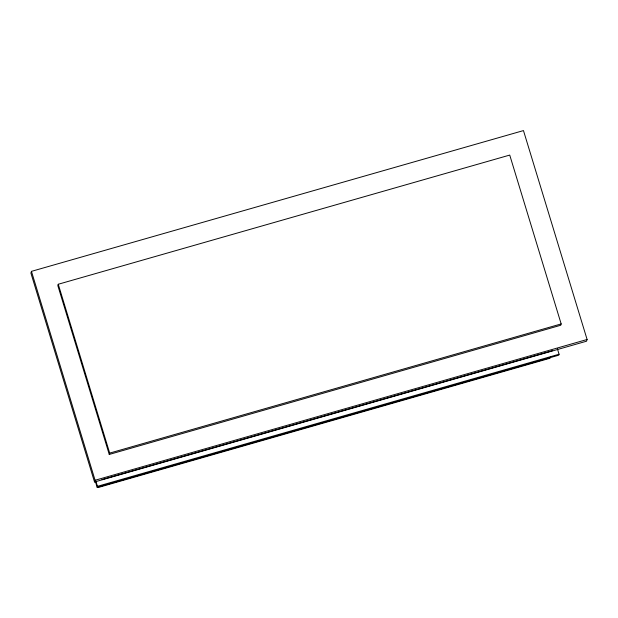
<?xml version="1.0" encoding="UTF-8"?>
<svg xmlns="http://www.w3.org/2000/svg" width="618" height="618" viewBox="0 0 618 618"><rect width="100%" height="100%" fill="white"/><g stroke="black" fill="none" stroke-linecap="round" stroke-linejoin="round"><path stroke-width="0.93" d="M31.456 271.356L30.9 273.071L94.531 481.986L586.544 341.206L587.1 339.491L523.469 130.583L31.456 271.356L95.087 480.271L94.531 481.986M58.262 284.257L57.829 285.593L109.255 454.439L560.735 325.261L561.167 323.925L509.734 155.079L58.262 284.257L109.687 453.102L109.255 454.439M557.382 348.706L559.066 354.238L558.757 355.195L97.142 487.27L97.451 486.32L95.767 480.789M550.553 356.586L550.012 358.239L98.54 487.417M109.687 453.102L561.167 323.925M95.087 480.271L587.1 339.491M101.916 479.591L552.469 350.684M97.451 486.32L559.066 354.238M95.18 480.819L97.142 487.27"/></g></svg>
